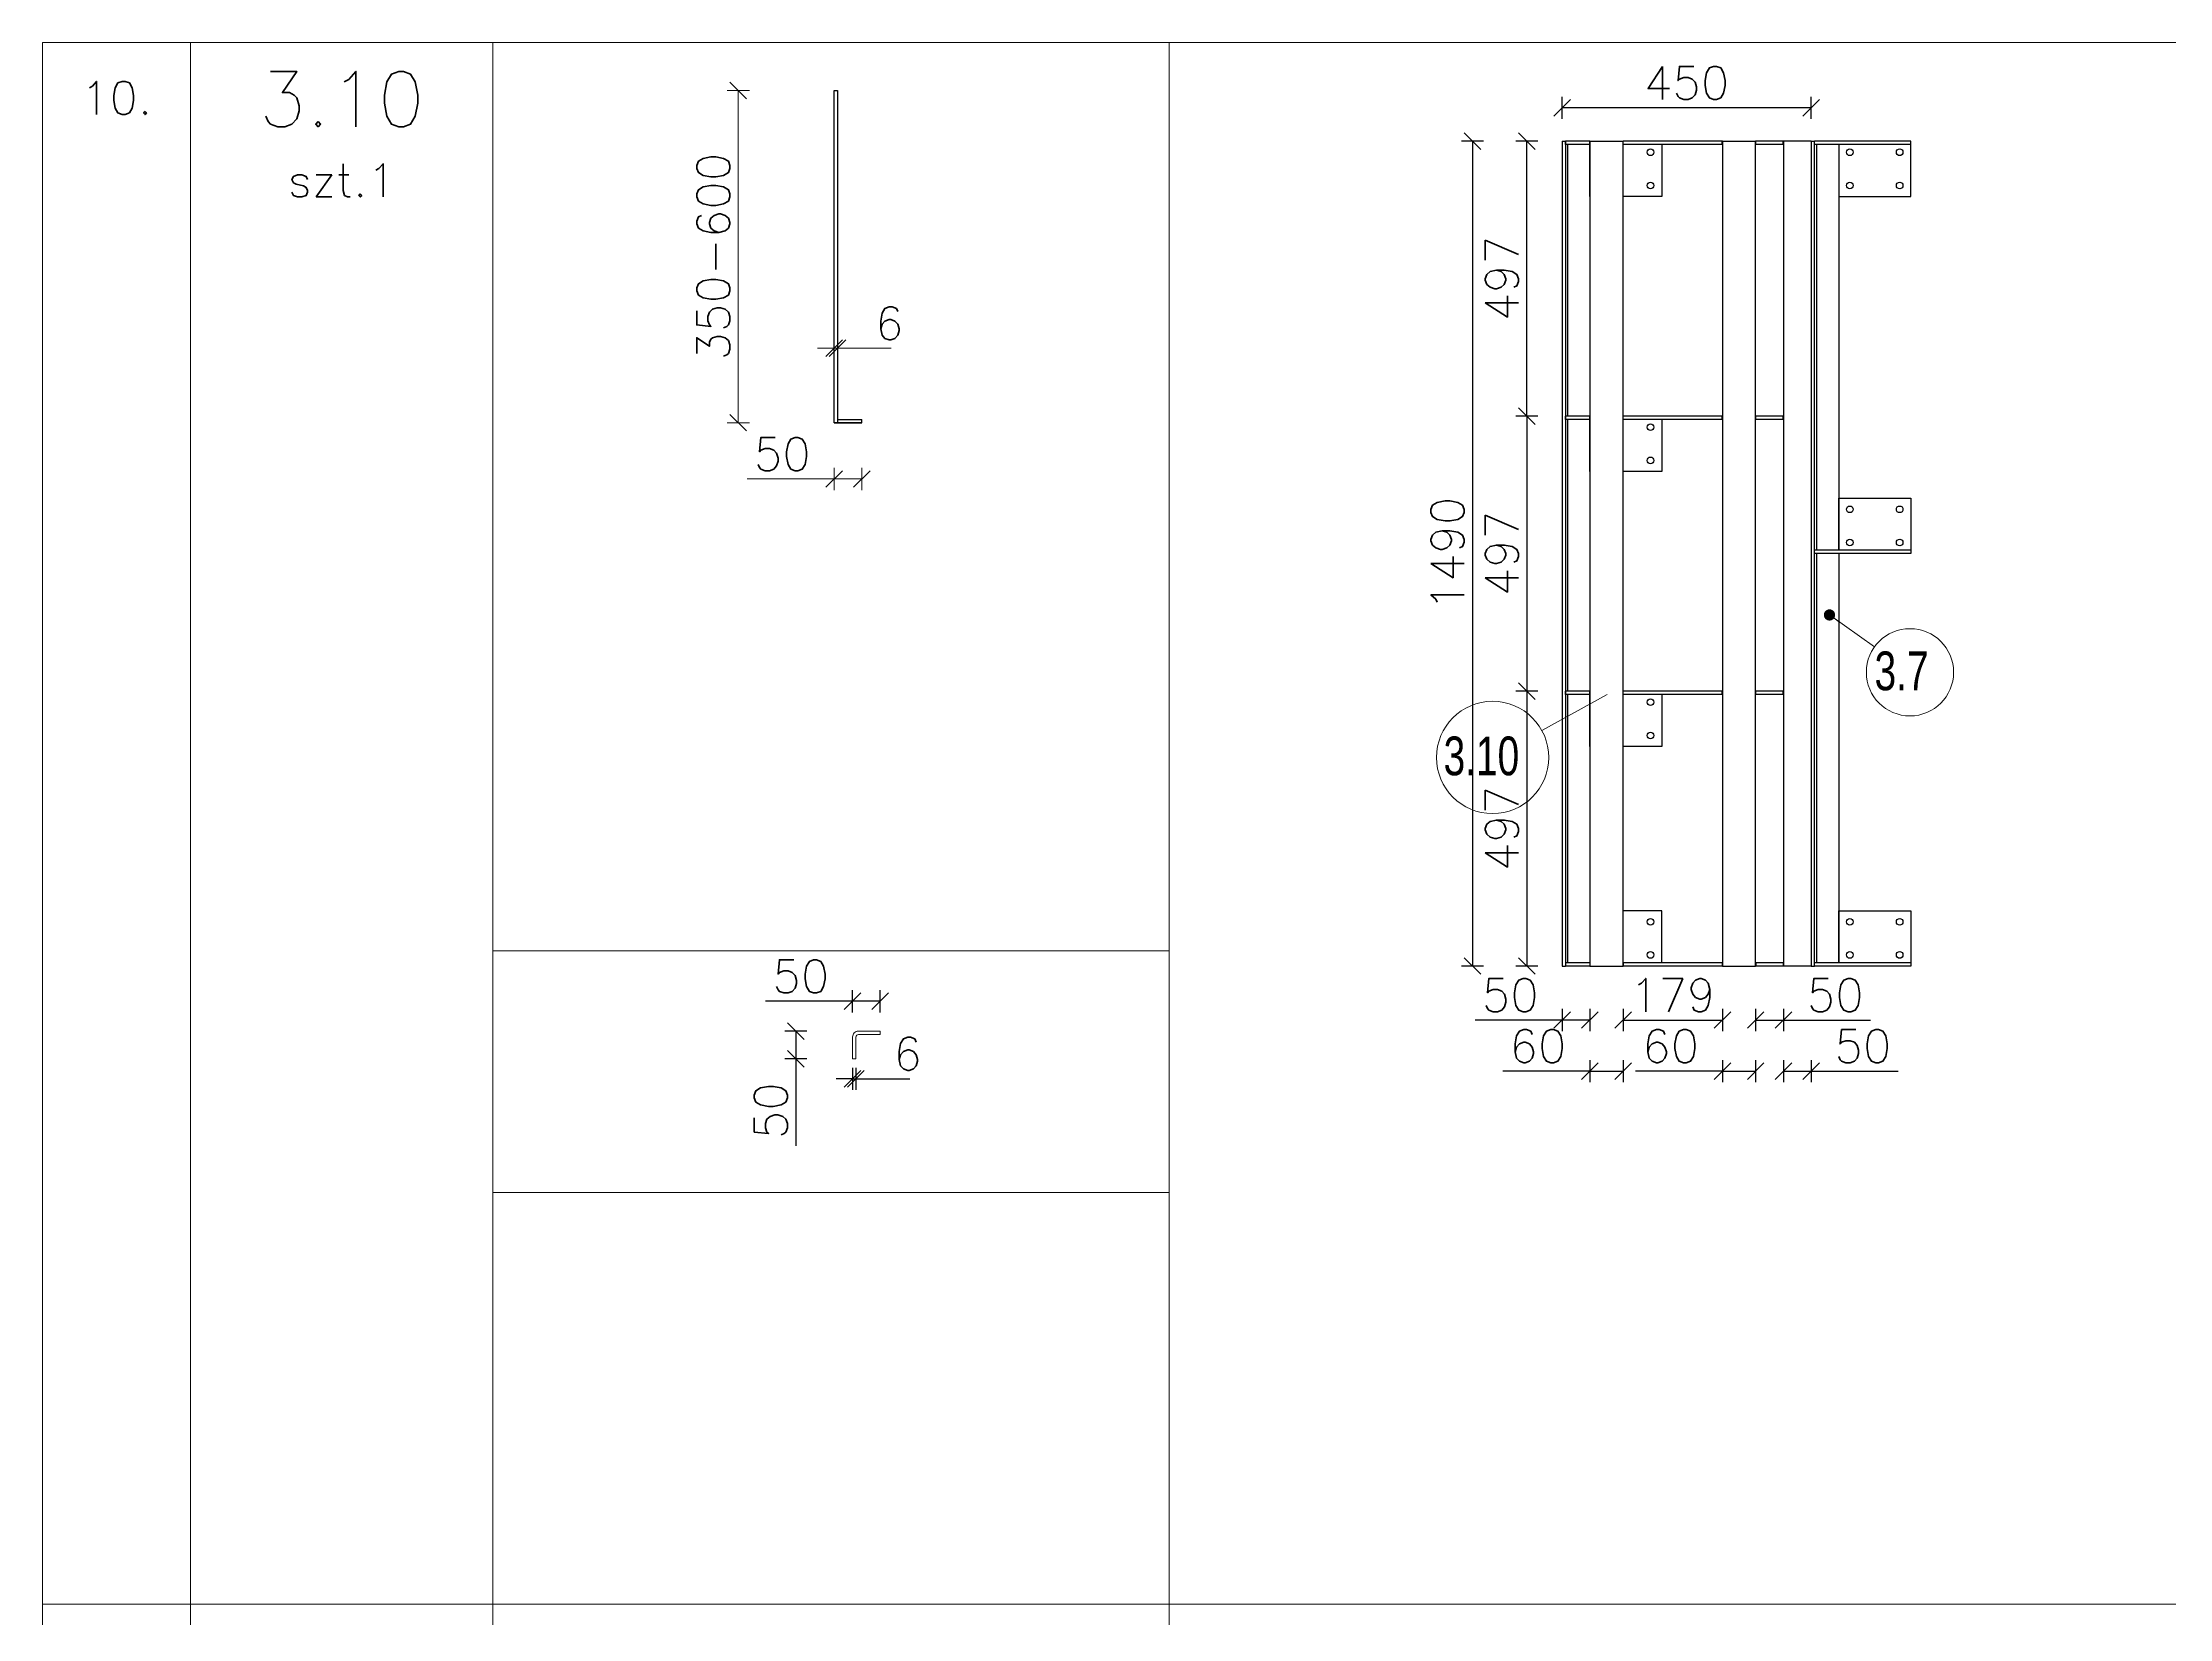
# Model space of a CAD drawing. Header units: millimetres. Extents: x 5046 to 103012, y -15969 to 47766.
# Drawn here: x 86872 to 90714, y 2812 to 5659 of the extents above; entities that cross this region are included whole.
import ezdxf

# ---------------------------------------------------------------- set-up
doc = ezdxf.new("R2010")
doc.units = ezdxf.units.MM
doc.layers.get('0').update_dxf_attribs({"lineweight": 0})
doc.layers.get('Defpoints').update_dxf_attribs({"lineweight": 0})
for name, color, linetype, lineweight in [('DIM', 3, 'Continuous', 0), ('Pomocnicze', 252, 'Continuous', 0), ('TEXT', 2, 'Continuous', 0)]:
    doc.layers.add(name, color=color, linetype=linetype, lineweight=lineweight)
doc.layers.add('Profil główny', color=7, linetype='Continuous')
doc.styles.add('Opisy 1-20', font='simplex.shx', dxfattribs={"height": 100})
doc.styles.add('Skala 1-20', font='simplex.shx', dxfattribs={"height": 60})
doc.styles.add('SLDTEXTSTYLE0', font='TXT', dxfattribs={"width": 0.75})
doc.styles.add('SLDTEXTSTYLE1', font='TXT', dxfattribs={"width": 0.75})
doc.dimstyles.new('Skala 1-20', dxfattribs={"dimtxt": 6, "dimasz": 30, "dimexe": 20, "dimexo": 0.625, "dimgap": 15, "dimtad": 1, "dimdec": 0, "dimtxsty": 'Skala 1-20', "dimblk": 'OBLIQUE', "dimcen": 2.5, "dimadec": 0, "dimazin": 0, "dimtfac": 1, "dimtdec": 0, "dimtmove": 0, "dimatfit": 3, "dimldrblk": 'OBLIQUE', "dimfxl": 20, "dimfxlon": 1, "dimarcsym": 0})
doc.dimstyles.new('SLDDIMSTYLE3', dxfattribs={"dimtxt": 3.5, "dimasz": 3.302, "dimexe": 0, "dimexo": 0.0625, "dimgap": 0.875, "dimtad": 1, "dimdec": 0, "dimlfac": 20, "dimrnd": 1e-09, "dimzin": 12, "dimdsep": 46, "dimtxsty": 'SLDTEXTSTYLE0', "dimblk1": 'NONE', "dimblk2": 'NONE', "dimsah": 1, "dimcen": 0, "dimadec": 0, "dimazin": 3, "dimtfac": 1, "dimtdec": 0, "dimtofl": 0, "dimtmove": 0, "dimatfit": 3, "dimldrblk": 'NONE', "dimfxl": 1, "dimfrac": 2, "dimtolj": 1, "dimtzin": 12, "dimarcsym": 0})

# ---------------------------------------------------------------- blocks, each defined once
blk = doc.blocks.new('_Oblique')
at = {"color": 0, "linetype": 'ByBlock', "lineweight": -2}
blk.add_line((-0.5, -0.5), (0.5, 0.5), dxfattribs=at)
blk = doc.blocks.new('*D3398')
at = {"layer": 'Defpoints', "color": 0}
for p in [(-6, -575), (44, -575), (-6, -676.7)]:
    blk.add_point(p, dxfattribs=at)
at = {"layer": 'DIM', "color": 0, "lineweight": -2}
for p, q in [((-6, -676.7), (-163.1, -676.7)), ((-6, -656.7), (-6, -696.7)), ((44, -676.7), (-6, -676.7)), ((44, -656.7), (44, -696.7))]:
    blk.add_line(p, q, dxfattribs=at)
at = {"layer": 'DIM', "color": 0, "linetype": 'ByBlock', "lineweight": -2, "xscale": 30, "yscale": 30, "zscale": 30, "rotation": 180}
blk.add_blockref('_Oblique', (-6, -676.7), dxfattribs=at)
at = {"layer": 'DIM', "color": 0, "linetype": 'ByBlock', "lineweight": -2, "xscale": 30, "yscale": 30, "zscale": 30}
blk.add_blockref('_Oblique', (44, -676.7), dxfattribs=at)
at = {"layer": 'DIM', "color": 0, "insert": (-99.6, -631.7), "char_height": 60, "attachment_point": 5, "style": 'Skala 1-20'}
blk.add_mtext('50', dxfattribs=at)
blk = doc.blocks.new('*D3399')
at = {"layer": 'Defpoints', "color": 0}
for p in [(-6, -441.5), (0, -440.6), (0, -441.5)]:
    blk.add_point(p, dxfattribs=at)
at = {"layer": 'DIM', "color": 0, "lineweight": -2}
for p, q in [((-6, -440.9), (-6, -420.6)), ((0, -440.9), (0, -420.6)), ((-6, -440.6), (-36, -440.6)), ((-6, -440.6), (0, -440.6)), ((0, -440.6), (97.1, -440.6))]:
    blk.add_line(p, q, dxfattribs=at)
at = {"layer": 'DIM', "color": 0, "linetype": 'ByBlock', "lineweight": -2, "xscale": 30, "yscale": 30, "zscale": 30}
blk.add_blockref('_Oblique', (-6, -440.6), dxfattribs=at)
at = {"layer": 'DIM', "color": 0, "linetype": 'ByBlock', "lineweight": -2, "xscale": 30, "yscale": 30, "zscale": 30, "rotation": 180}
blk.add_blockref('_Oblique', (0, -440.6), dxfattribs=at)
at = {"layer": 'DIM', "color": 0, "insert": (93.6, -395.6), "char_height": 60, "attachment_point": 5, "style": 'Skala 1-20'}
blk.add_mtext('6', dxfattribs=at)
blk = doc.blocks.new('*D3400')
at = {"layer": 'Defpoints', "color": 0}
for p in [(-179.2, 25), (-6, 25), (-6, -575)]:
    blk.add_point(p, dxfattribs=at)
at = {"layer": 'DIM', "color": 0, "lineweight": -2}
for p, q in [((-159.2, 25), (-199.2, 25)), ((-179.2, -575), (-179.2, 25)), ((-159.2, -575), (-199.2, -575))]:
    blk.add_line(p, q, dxfattribs=at)
at = {"layer": 'DIM', "color": 0, "linetype": 'ByBlock', "lineweight": -2, "xscale": 30, "yscale": 30, "zscale": 30}
for p, rotation in [((-179.2, 25), 90), ((-179.2, -575), 270)]:
    blk.add_blockref('_Oblique', p, dxfattribs=dict(at, rotation=rotation))
at = {"layer": 'DIM', "color": 0, "insert": (-224.2, -275), "char_height": 60, "attachment_point": 5, "rotation": 90, "style": 'Skala 1-20'}
blk.add_mtext('350-600', dxfattribs=at)
blk = doc.blocks.new('SW_NOTE_0_17')
at = {"color": 0, "linetype": 'Continuous', "lineweight": 0}
blk.add_circle((-4.44, -2.44), 5.07, dxfattribs=at)
at = {"color": 0, "linetype": 'Continuous', "lineweight": 0, "insert": (-8.87, -0.55), "char_height": 3.5, "attachment_point": 1, "style": 'SLDTEXTSTYLE1'}
blk.add_mtext('3.10', dxfattribs=at)
blk = doc.blocks.new('_None')
blk = doc.blocks.new('SW_NOTE_0_20')
at = {"color": 0, "linetype": 'Continuous', "lineweight": 0}
blk.add_circle((3.21, -2.29), 3.94, dxfattribs=at)
at = {"color": 0, "linetype": 'Continuous', "lineweight": 0, "insert": (0.01, -0.41), "char_height": 3.5, "attachment_point": 1, "style": 'SLDTEXTSTYLE1'}
blk.add_mtext('3.7', dxfattribs=at)
blk = doc.blocks.new('_Dot')
at = {"color": 0, "linetype": 'ByBlock', "lineweight": -2}
blk.add_line((-0.5, 0), (-1, 0), dxfattribs=at)
at = {"color": 0, "linetype": 'ByBlock', "const_width": 0.5}
blk.add_lwpolyline([(-0.25, 0, 1), (0.25, 0, 1)], format="xyb", close=True, dxfattribs=at)
blk = doc.blocks.new('*D3743')
at = {"layer": 'Defpoints', "color": 0}
for p in [(89553.3, 5480.3), (89795.7, 5480.3), (89795.7, 4983.6)]:
    blk.add_point(p, dxfattribs=at)
at = {"layer": 'DIM', "color": 0, "lineweight": -2}
for p, q in [((89573.3, 5480.3), (89533.3, 5480.3)), ((89553.3, 4983.6), (89553.3, 5480.3)), ((89573.3, 4983.6), (89533.3, 4983.6))]:
    blk.add_line(p, q, dxfattribs=at)
at = {"layer": 'DIM', "color": 0, "linetype": 'ByBlock', "lineweight": -2, "xscale": 30, "yscale": 30, "zscale": 30}
for p, rotation in [((89553.3, 5480.3), 90), ((89553.3, 4983.6), 270)]:
    blk.add_blockref('_Oblique', p, dxfattribs=dict(at, rotation=rotation))
at = {"layer": 'DIM', "color": 0, "insert": (89508.3, 5231.9), "char_height": 60, "attachment_point": 5, "rotation": 90, "style": 'Skala 1-20'}
blk.add_mtext('497', dxfattribs=at)
blk = doc.blocks.new('*D3744')
at = {"layer": 'Defpoints', "color": 0}
for p in [(89810.4, 4983.6), (89553.3, 4486.9), (89816.9, 4486.9)]:
    blk.add_point(p, dxfattribs=at)
at = {"layer": 'DIM', "color": 0, "lineweight": -2}
for p, q in [((89573.3, 4983.6), (89533.3, 4983.6)), ((89553.3, 4983.6), (89553.3, 4486.9)), ((89573.3, 4486.9), (89533.3, 4486.9))]:
    blk.add_line(p, q, dxfattribs=at)
at = {"layer": 'DIM', "color": 0, "linetype": 'ByBlock', "lineweight": -2, "xscale": 30, "yscale": 30, "zscale": 30}
for p, rotation in [((89553.3, 4983.6), 90), ((89553.3, 4486.9), 270)]:
    blk.add_blockref('_Oblique', p, dxfattribs=dict(at, rotation=rotation))
at = {"layer": 'DIM', "color": 0, "insert": (89508.3, 4735.3), "char_height": 60, "attachment_point": 5, "rotation": 90, "style": 'Skala 1-20'}
blk.add_mtext('497', dxfattribs=at)
blk = doc.blocks.new('*D3745')
at = {"layer": 'Defpoints', "color": 0}
for p in [(89839, 4486.9), (89553.3, 3990.3), (89839, 3990.3)]:
    blk.add_point(p, dxfattribs=at)
at = {"layer": 'DIM', "color": 0, "lineweight": -2}
for p, q in [((89573.3, 4486.9), (89533.3, 4486.9)), ((89553.3, 4486.9), (89553.3, 3990.3)), ((89573.3, 3990.3), (89533.3, 3990.3))]:
    blk.add_line(p, q, dxfattribs=at)
at = {"layer": 'DIM', "color": 0, "linetype": 'ByBlock', "lineweight": -2, "xscale": 30, "yscale": 30, "zscale": 30}
for p, rotation in [((89553.3, 4486.9), 90), ((89553.3, 3990.3), 270)]:
    blk.add_blockref('_Oblique', p, dxfattribs=dict(at, rotation=rotation))
at = {"layer": 'DIM', "color": 0, "insert": (89508.3, 4238.6), "char_height": 60, "attachment_point": 5, "rotation": 90, "style": 'Skala 1-20'}
blk.add_mtext('497', dxfattribs=at)
blk = doc.blocks.new('*D3746')
at = {"layer": 'Defpoints', "color": 0}
for p in [(89771, 5480.3), (89455.1, 3990.3), (89771, 3990.3)]:
    blk.add_point(p, dxfattribs=at)
at = {"layer": 'DIM', "color": 0, "lineweight": -2}
for p, q in [((89475.1, 5480.3), (89435.1, 5480.3)), ((89455.1, 5480.3), (89455.1, 3990.3)), ((89475.1, 3990.3), (89435.1, 3990.3))]:
    blk.add_line(p, q, dxfattribs=at)
at = {"layer": 'DIM', "color": 0, "linetype": 'ByBlock', "lineweight": -2, "xscale": 30, "yscale": 30, "zscale": 30}
for p, rotation in [((89455.1, 5480.3), 90), ((89455.1, 3990.3), 270)]:
    blk.add_blockref('_Oblique', p, dxfattribs=dict(at, rotation=rotation))
at = {"layer": 'DIM', "color": 0, "insert": (89410.1, 4735.3), "char_height": 60, "attachment_point": 5, "rotation": 90, "style": 'Skala 1-20'}
blk.add_mtext('1490', dxfattribs=at)
blk = doc.blocks.new('*D3747')
at = {"layer": 'Defpoints', "color": 0}
for p in [(89616.9, 3990.3), (89666.9, 3990.3), (89616.9, 3892.8)]:
    blk.add_point(p, dxfattribs=at)
at = {"layer": 'DIM', "color": 0, "lineweight": -2}
for p, q in [((89616.9, 3892.8), (89459.8, 3892.8)), ((89616.9, 3912.8), (89616.9, 3872.8)), ((89666.9, 3892.8), (89616.9, 3892.8)), ((89666.9, 3912.8), (89666.9, 3872.8))]:
    blk.add_line(p, q, dxfattribs=at)
at = {"layer": 'DIM', "color": 0, "linetype": 'ByBlock', "lineweight": -2, "xscale": 30, "yscale": 30, "zscale": 30, "rotation": 180}
blk.add_blockref('_Oblique', (89616.9, 3892.8), dxfattribs=at)
at = {"layer": 'DIM', "color": 0, "linetype": 'ByBlock', "lineweight": -2, "xscale": 30, "yscale": 30, "zscale": 30}
blk.add_blockref('_Oblique', (89666.9, 3892.8), dxfattribs=at)
at = {"layer": 'DIM', "color": 0, "insert": (89523.3, 3937.8), "char_height": 60, "attachment_point": 5, "style": 'Skala 1-20'}
blk.add_mtext('50', dxfattribs=at)
blk = doc.blocks.new('*D3748')
at = {"layer": 'Defpoints', "color": 0}
for p in [(89727.2, 3990.3), (89906.7, 3990.3), (89906.7, 3892.8)]:
    blk.add_point(p, dxfattribs=at)
at = {"layer": 'DIM', "color": 0, "lineweight": -2}
for p, q in [((89727.2, 3912.8), (89727.2, 3872.8)), ((89727.2, 3892.8), (89906.7, 3892.8)), ((89906.7, 3912.8), (89906.7, 3872.8))]:
    blk.add_line(p, q, dxfattribs=at)
at = {"layer": 'DIM', "color": 0, "linetype": 'ByBlock', "lineweight": -2, "xscale": 30, "yscale": 30, "zscale": 30, "rotation": 180}
blk.add_blockref('_Oblique', (89727.2, 3892.8), dxfattribs=at)
at = {"layer": 'DIM', "color": 0, "linetype": 'ByBlock', "lineweight": -2, "xscale": 30, "yscale": 30, "zscale": 30}
blk.add_blockref('_Oblique', (89906.7, 3892.8), dxfattribs=at)
at = {"layer": 'DIM', "color": 0, "insert": (89816.9, 3937.8), "char_height": 60, "attachment_point": 5, "style": 'Skala 1-20'}
blk.add_mtext('179', dxfattribs=at)
blk = doc.blocks.new('*D3749')
at = {"layer": 'Defpoints', "color": 0}
for p in [(90016.9, 4051.3), (89966.7, 3990.3), (90016.9, 3892.8)]:
    blk.add_point(p, dxfattribs=at)
at = {"layer": 'DIM', "color": 0, "lineweight": -2}
for p, q in [((89966.7, 3912.8), (89966.7, 3872.8)), ((89966.7, 3892.8), (90016.9, 3892.8)), ((90016.9, 3912.8), (90016.9, 3872.8)), ((90016.9, 3892.8), (90174, 3892.8))]:
    blk.add_line(p, q, dxfattribs=at)
at = {"layer": 'DIM', "color": 0, "linetype": 'ByBlock', "lineweight": -2, "xscale": 30, "yscale": 30, "zscale": 30, "rotation": 180}
blk.add_blockref('_Oblique', (89966.7, 3892.8), dxfattribs=at)
at = {"layer": 'DIM', "color": 0, "linetype": 'ByBlock', "lineweight": -2, "xscale": 30, "yscale": 30, "zscale": 30}
blk.add_blockref('_Oblique', (90016.9, 3892.8), dxfattribs=at)
at = {"layer": 'DIM', "color": 0, "insert": (90110.5, 3937.8), "char_height": 60, "attachment_point": 5, "style": 'Skala 1-20'}
blk.add_mtext('50', dxfattribs=at)
blk = doc.blocks.new('*D3750')
at = {"layer": 'Defpoints', "color": 0}
for p in [(89666.9, 4162.8), (89727.2, 4162.8), (89727.2, 3800.4)]:
    blk.add_point(p, dxfattribs=at)
at = {"layer": 'DIM', "color": 0, "lineweight": -2}
for p, q in [((89666.9, 3820.4), (89666.9, 3780.4)), ((89727.2, 3820.4), (89727.2, 3780.4)), ((89666.9, 3800.4), (89509.8, 3800.4)), ((89666.9, 3800.4), (89727.2, 3800.4))]:
    blk.add_line(p, q, dxfattribs=at)
at = {"layer": 'DIM', "color": 0, "linetype": 'ByBlock', "lineweight": -2, "xscale": 30, "yscale": 30, "zscale": 30, "rotation": 180}
blk.add_blockref('_Oblique', (89666.9, 3800.4), dxfattribs=at)
at = {"layer": 'DIM', "color": 0, "linetype": 'ByBlock', "lineweight": -2, "xscale": 30, "yscale": 30, "zscale": 30}
blk.add_blockref('_Oblique', (89727.2, 3800.4), dxfattribs=at)
at = {"layer": 'DIM', "color": 0, "insert": (89573.3, 3845.4), "char_height": 60, "attachment_point": 5, "style": 'Skala 1-20'}
blk.add_mtext('60', dxfattribs=at)
blk = doc.blocks.new('*D3751')
at = {"layer": 'Defpoints', "color": 0}
for p in [(89906.7, 4078.6), (89966.7, 4078.6), (89966.7, 3800.4)]:
    blk.add_point(p, dxfattribs=at)
at = {"layer": 'DIM', "color": 0, "lineweight": -2}
for p, q in [((89906.7, 3820.4), (89906.7, 3780.4)), ((89966.7, 3820.4), (89966.7, 3780.4)), ((89906.7, 3800.4), (89749.5, 3800.4)), ((89906.7, 3800.4), (89966.7, 3800.4))]:
    blk.add_line(p, q, dxfattribs=at)
at = {"layer": 'DIM', "color": 0, "linetype": 'ByBlock', "lineweight": -2, "xscale": 30, "yscale": 30, "zscale": 30, "rotation": 180}
blk.add_blockref('_Oblique', (89906.7, 3800.4), dxfattribs=at)
at = {"layer": 'DIM', "color": 0, "linetype": 'ByBlock', "lineweight": -2, "xscale": 30, "yscale": 30, "zscale": 30}
blk.add_blockref('_Oblique', (89966.7, 3800.4), dxfattribs=at)
at = {"layer": 'DIM', "color": 0, "insert": (89813.1, 3845.4), "char_height": 60, "attachment_point": 5, "style": 'Skala 1-20'}
blk.add_mtext('60', dxfattribs=at)
blk = doc.blocks.new('*D3752')
at = {"layer": 'Defpoints', "color": 0}
for p in [(90066.9, 5468.8), (90016.9, 4002.7), (90066.9, 3800.4)]:
    blk.add_point(p, dxfattribs=at)
at = {"layer": 'DIM', "color": 0, "lineweight": -2}
for p, q in [((90016.9, 3820.4), (90016.9, 3780.4)), ((90066.9, 3820.4), (90066.9, 3780.4)), ((90016.9, 3800.4), (90066.9, 3800.4)), ((90066.9, 3800.4), (90224, 3800.4))]:
    blk.add_line(p, q, dxfattribs=at)
at = {"layer": 'DIM', "color": 0, "linetype": 'ByBlock', "lineweight": -2, "xscale": 30, "yscale": 30, "zscale": 30, "rotation": 180}
blk.add_blockref('_Oblique', (90016.9, 3800.4), dxfattribs=at)
at = {"layer": 'DIM', "color": 0, "linetype": 'ByBlock', "lineweight": -2, "xscale": 30, "yscale": 30, "zscale": 30}
blk.add_blockref('_Oblique', (90066.9, 3800.4), dxfattribs=at)
at = {"layer": 'DIM', "color": 0, "insert": (90160.5, 3845.4), "char_height": 60, "attachment_point": 5, "style": 'Skala 1-20'}
blk.add_mtext('50', dxfattribs=at)
blk = doc.blocks.new('*D3753')
at = {"layer": 'Defpoints', "color": 0}
for p in [(89616.9, 5540.5), (89616.9, 4001.9), (90066.9, 3990.3)]:
    blk.add_point(p, dxfattribs=at)
at = {"layer": 'DIM', "color": 0, "lineweight": -2}
for p, q in [((89616.9, 5520.5), (89616.9, 5560.5)), ((90066.9, 5540.5), (89616.9, 5540.5)), ((90066.9, 5520.5), (90066.9, 5560.5))]:
    blk.add_line(p, q, dxfattribs=at)
at = {"layer": 'DIM', "color": 0, "linetype": 'ByBlock', "lineweight": -2, "xscale": 30, "yscale": 30, "zscale": 30, "rotation": 180}
blk.add_blockref('_Oblique', (89616.9, 5540.5), dxfattribs=at)
at = {"layer": 'DIM', "color": 0, "linetype": 'ByBlock', "lineweight": -2, "xscale": 30, "yscale": 30, "zscale": 30}
blk.add_blockref('_Oblique', (90066.9, 5540.5), dxfattribs=at)
at = {"layer": 'DIM', "color": 0, "insert": (89841.9, 5585.5), "char_height": 60, "attachment_point": 5, "style": 'Skala 1-20'}
blk.add_mtext('450', dxfattribs=at)
blk = doc.blocks.new('*D3768')
at = {"layer": 'Defpoints', "color": 0}
for p in [(88335.2, 3926.6), (88335.2, 3862.1), (88385.2, 3872.6)]:
    blk.add_point(p, dxfattribs=at)
at = {"layer": 'DIM', "color": 0, "lineweight": -2}
for p, q in [((88335.2, 3926.6), (88178, 3926.6)), ((88335.2, 3906.6), (88335.2, 3946.6)), ((88385.2, 3926.6), (88335.2, 3926.6)), ((88385.2, 3906.6), (88385.2, 3946.6))]:
    blk.add_line(p, q, dxfattribs=at)
at = {"layer": 'DIM', "color": 0, "linetype": 'ByBlock', "lineweight": -2, "xscale": 30, "yscale": 30, "zscale": 30, "rotation": 180}
blk.add_blockref('_Oblique', (88335.2, 3926.6), dxfattribs=at)
at = {"layer": 'DIM', "color": 0, "linetype": 'ByBlock', "lineweight": -2, "xscale": 30, "yscale": 30, "zscale": 30}
blk.add_blockref('_Oblique', (88385.2, 3926.6), dxfattribs=at)
at = {"layer": 'DIM', "color": 0, "insert": (88241.6, 3971.6), "char_height": 60, "attachment_point": 5, "style": 'Skala 1-20'}
blk.add_mtext('50', dxfattribs=at)
blk = doc.blocks.new('*D3769')
at = {"layer": 'Defpoints', "color": 0}
for p in [(88365.4, 3872.6), (88232.5, 3822.6), (88341.2, 3822.6)]:
    blk.add_point(p, dxfattribs=at)
at = {"layer": 'DIM', "color": 0, "lineweight": -2}
for p, q in [((88252.5, 3872.6), (88212.5, 3872.6)), ((88232.5, 3872.6), (88232.5, 3822.6)), ((88252.5, 3822.6), (88212.5, 3822.6)), ((88232.5, 3822.6), (88232.5, 3665.5))]:
    blk.add_line(p, q, dxfattribs=at)
at = {"layer": 'DIM', "color": 0, "linetype": 'ByBlock', "lineweight": -2, "xscale": 30, "yscale": 30, "zscale": 30}
for p, rotation in [((88232.5, 3872.6), 90), ((88232.5, 3822.6), 270)]:
    blk.add_blockref('_Oblique', p, dxfattribs=dict(at, rotation=rotation))
at = {"layer": 'DIM', "color": 0, "insert": (88187.5, 3729), "char_height": 60, "attachment_point": 5, "rotation": 90, "style": 'Skala 1-20'}
blk.add_mtext('50', dxfattribs=at)
blk = doc.blocks.new('*D3770')
at = {"layer": 'Defpoints', "color": 0}
for p in [(88335.2, 3831.4), (88341.2, 3831.4), (88341.2, 3786.5)]:
    blk.add_point(p, dxfattribs=at)
at = {"layer": 'DIM', "color": 0, "lineweight": -2}
for p, q in [((88335.2, 3806.5), (88335.2, 3766.5)), ((88341.2, 3806.5), (88341.2, 3766.5)), ((88335.2, 3786.5), (88305.2, 3786.5)), ((88335.2, 3786.5), (88341.2, 3786.5)), ((88341.2, 3786.5), (88438.3, 3786.5))]:
    blk.add_line(p, q, dxfattribs=at)
at = {"layer": 'DIM', "color": 0, "linetype": 'ByBlock', "lineweight": -2, "xscale": 30, "yscale": 30, "zscale": 30}
blk.add_blockref('_Oblique', (88335.2, 3786.5), dxfattribs=at)
at = {"layer": 'DIM', "color": 0, "linetype": 'ByBlock', "lineweight": -2, "xscale": 30, "yscale": 30, "zscale": 30, "rotation": 180}
blk.add_blockref('_Oblique', (88341.2, 3786.5), dxfattribs=at)
at = {"layer": 'DIM', "color": 0, "insert": (88434.7, 3831.5), "char_height": 60, "attachment_point": 5, "style": 'Skala 1-20'}
blk.add_mtext('6', dxfattribs=at)
blk = doc.blocks.new('przekroj_3')
at = {"layer": 'Profil główny'}
for p, q in [((-6, -575), (-6, 25)), ((-6, 25), (0, 25)), ((0, 25), (0, -569)), ((0, 25), (0, -25)), ((44, -575), (-6, -575)), ((-6, -575), (44, -575)), ((0, -569), (44, -569)), ((0, -569), (0, -575)), ((44, -575), (44, -569))]:
    blk.add_line(p, q, dxfattribs=at)
at = {"layer": 'DIM'}
dim = blk.add_aligned_dim(p1=(-6, -575), p2=(-6, 25), distance=173.2, text='350-<>', dimstyle='Skala 1-20', override={"dimtxsty": 'Skala 1-20'}, dxfattribs=at)
dim.commit()
dim.dimension.update_dxf_attribs({"geometry": '*D3400', "text_midpoint": (-224.2, -275)})
for p1, p2, distance, picture, middle in [((-6, -441.5), (0, -441.5), 0.9, '*D3399', (93.6, -395.6)), ((44, -575), (-6, -575), 101.7, '*D3398', (-99.6, -631.7))]:
    dim = blk.add_aligned_dim(p1=p1, p2=p2, distance=distance, dimstyle='Skala 1-20', dxfattribs=at)
    dim.commit()
    dim.dimension.update_dxf_attribs({"geometry": picture, "text_midpoint": middle})
blk = doc.blocks.new('3.10')
at = {"color": 7, "linetype": 'Continuous', "lineweight": 25}
for p, q in [((-0.15, 74.5), (-0.15, 0)), ((-0.15, 74.5), (0.15, 74.5)), ((0.15, 74.5), (0.15, 0)), ((2.35, 74.5), (0.15, 74.5)), ((0.15, 74.2), (0.15, 74.5)), ((2.35, 74.2), (0.15, 74.2)), ((0.38, 49.67), (0.38, 74.2)), ((2.36, 74.5), (2.35, 74.5)), ((2.35, 74.2), (2.35, 74.5)), ((2.35, 74.2), (2.35, 49.67)), ((2.35, 69.5), (2.35, 74.2)), ((2.36, 74.2), (2.35, 74.2)), ((2.36, 74.5), (5.36, 74.5)), ((2.36, 74.5), (2.36, 0)), ((5.36, 0), (5.36, 74.5)), ((5.37, 74.5), (5.36, 74.5)), ((5.37, 74.2), (5.36, 74.2)), ((14.32, 74.5), (5.37, 74.5)), ((5.37, 74.2), (5.37, 74.5)), ((14.32, 74.2), (5.37, 74.2)), ((8.85, 74.2), (8.85, 69.5)), ((14.34, 74.5), (14.32, 74.5)), ((14.32, 74.2), (14.32, 74.5)), ((14.34, 74.2), (14.32, 74.2)), ((14.34, 74.5), (17.34, 74.5)), ((14.34, 74.5), (14.34, 0)), ((17.34, 0), (17.34, 74.5)), ((17.35, 74.5), (17.34, 74.5)), ((17.35, 74.2), (17.34, 74.2)), ((19.82, 74.5), (17.35, 74.5)), ((17.35, 74.2), (17.35, 74.5)), ((19.82, 74.2), (17.35, 74.2)), ((19.85, 74.5), (19.82, 74.5)), ((19.82, 74.2), (19.82, 74.5)), ((19.85, 74.2), (19.82, 74.2)), ((22.35, 74.5), (19.85, 74.5)), ((19.85, 74.5), (19.85, 0)), ((22.35, 74.5), (22.35, 0)), ((22.35, 74.5), (22.65, 74.5)), ((22.65, 0), (22.65, 74.5)), ((31.35, 74.5), (22.65, 74.5)), ((31.35, 74.2), (22.65, 74.2)), ((22.88, 37.55), (22.88, 74.2)), ((24.85, 74.2), (24.85, 37.55)), ((24.85, 74.2), (24.85, 69.5)), ((31.35, 74.2), (31.35, 74.5)), ((31.35, 69.5), (31.35, 74.2)), ((2.36, 69.5), (2.35, 69.5)), ((8.85, 69.5), (5.36, 69.5)), ((24.85, 69.5), (31.35, 69.5)), ((0.15, 49.37), (0.15, 49.67)), ((2.35, 49.67), (0.15, 49.67)), ((2.35, 49.37), (0.15, 49.37)), ((0.38, 24.83), (0.38, 49.37)), ((2.35, 49.37), (2.35, 49.67)), ((2.36, 49.67), (2.35, 49.67)), ((2.35, 49.37), (2.35, 24.83)), ((2.35, 44.67), (2.35, 49.37)), ((2.36, 49.37), (2.35, 49.37)), ((5.37, 49.67), (5.36, 49.67)), ((5.37, 49.37), (5.36, 49.37)), ((14.32, 49.67), (5.37, 49.67)), ((5.37, 49.37), (5.37, 49.67)), ((14.32, 49.37), (5.37, 49.37)), ((8.85, 49.37), (8.85, 44.67)), ((14.32, 49.37), (14.32, 49.67)), ((14.34, 49.67), (14.32, 49.67)), ((14.34, 49.37), (14.32, 49.37)), ((17.35, 49.67), (17.34, 49.67)), ((17.35, 49.37), (17.34, 49.37)), ((17.35, 49.37), (17.35, 49.67)), ((19.82, 49.67), (17.35, 49.67)), ((19.82, 49.37), (17.35, 49.37)), ((19.82, 49.37), (19.82, 49.67)), ((19.85, 49.67), (19.82, 49.67)), ((19.85, 49.37), (19.82, 49.37)), ((2.36, 44.67), (2.35, 44.67)), ((8.85, 44.67), (5.36, 44.67)), ((24.85, 37.55), (24.85, 42.25)), ((24.85, 42.25), (31.35, 42.25)), ((31.35, 42.25), (31.35, 37.55)), ((31.35, 37.55), (22.65, 37.55)), ((31.35, 37.25), (22.65, 37.25)), ((22.88, 0.3), (22.88, 37.25)), ((24.85, 37.25), (24.85, 0.3)), ((31.35, 37.55), (31.35, 37.25)), ((0.15, 24.53), (0.15, 24.83)), ((2.35, 24.83), (0.15, 24.83)), ((2.35, 24.53), (0.15, 24.53)), ((0.38, 0.3), (0.38, 24.53)), ((2.35, 24.53), (2.35, 24.83)), ((2.36, 24.83), (2.35, 24.83)), ((2.35, 24.53), (2.35, 0.3)), ((2.35, 19.83), (2.35, 24.53)), ((2.36, 24.53), (2.35, 24.53)), ((5.37, 24.83), (5.36, 24.83)), ((5.37, 24.53), (5.36, 24.53)), ((5.37, 24.53), (5.37, 24.83)), ((14.32, 24.83), (5.37, 24.83)), ((14.32, 24.53), (5.37, 24.53)), ((8.85, 24.53), (8.85, 19.83)), ((14.32, 24.53), (14.32, 24.83)), ((14.34, 24.83), (14.32, 24.83)), ((14.34, 24.53), (14.32, 24.53)), ((17.35, 24.83), (17.34, 24.83)), ((17.35, 24.53), (17.34, 24.53)), ((19.82, 24.83), (17.35, 24.83)), ((17.35, 24.53), (17.35, 24.83)), ((19.82, 24.53), (17.35, 24.53)), ((19.82, 24.53), (19.82, 24.83)), ((19.85, 24.83), (19.82, 24.83)), ((19.85, 24.53), (19.82, 24.53)), ((2.36, 19.83), (2.35, 19.83)), ((8.85, 19.83), (5.36, 19.83)), ((2.36, 5), (2.35, 5)), ((2.35, 5), (2.35, 0.3)), ((8.85, 5), (5.36, 5)), ((8.85, 0.3), (8.85, 5)), ((24.85, 0.3), (24.85, 5)), ((24.85, 5), (31.35, 5)), ((31.35, 5), (31.35, 0.3)), ((-0.15, 0), (0.15, 0)), ((0.15, 0.3), (0.15, 0)), ((2.35, 0.3), (0.15, 0.3)), ((2.35, 0), (0.15, 0)), ((2.35, 0.3), (2.35, 0)), ((2.36, 0.3), (2.35, 0.3)), ((2.36, 0), (2.35, 0)), ((2.36, 0), (5.36, 0)), ((5.37, 0.3), (5.36, 0.3)), ((5.37, 0), (5.36, 0)), ((5.37, 0.3), (5.37, 0)), ((14.32, 0.3), (5.37, 0.3)), ((14.32, 0), (5.37, 0)), ((14.32, 0.3), (14.32, 0)), ((14.34, 0.3), (14.32, 0.3)), ((14.34, 0), (14.32, 0)), ((14.34, 0), (17.34, 0)), ((17.35, 0.3), (17.34, 0.3)), ((17.35, 0), (17.34, 0)), ((17.35, 0.3), (17.35, 0)), ((19.82, 0.3), (17.35, 0.3)), ((19.82, 0), (17.35, 0)), ((19.82, 0.3), (19.82, 0)), ((19.85, 0.3), (19.82, 0.3)), ((19.85, 0), (19.82, 0)), ((22.35, 0), (19.85, 0)), ((22.35, 0), (22.65, 0)), ((31.35, 0.3), (22.65, 0.3)), ((31.35, 0), (22.65, 0)), ((31.35, 0.3), (31.35, 0))]:
    blk.add_line(p, q, dxfattribs=at)
at = {"color": 7, "linetype": 'Continuous', "lineweight": 0}
blk.add_line((28.07, 28.82), (24.01, 31.71), dxfattribs=at)
at = {"color": 7, "linetype": 'Continuous', "lineweight": 25}
for centre in [(7.85, 73.5), (25.85, 73.5), (30.35, 73.5), (7.85, 70.5), (25.85, 70.5), (30.35, 70.5), (7.85, 48.67), (7.85, 45.67), (25.85, 41.25), (30.35, 41.25), (25.85, 38.25), (30.35, 38.25), (7.85, 23.83), (7.85, 20.83), (7.85, 4), (25.85, 4), (30.35, 4), (7.85, 1), (25.85, 1), (30.35, 1)]:
    blk.add_circle(centre, 0.3, dxfattribs=at)
at = {"color": 7, "linetype": 'Continuous', "lineweight": 0, "xscale": 1.016, "yscale": 1.016, "rotation": 144.5298528476279}
blk.add_blockref('_Dot', (24.01, 31.71, -15.9), dxfattribs=at)
at = {"color": 7, "linetype": 'Continuous', "lineweight": 0}
for name, p in [('SW_NOTE_0_20', (28.07, 28.82)), ('SW_NOTE_0_17', (-1.98, 21.28))]:
    blk.add_blockref(name, p, dxfattribs=at)
blk.add_leader([(3.92, 24.52), (-1.98, 21.28)], dimstyle='SLDDIMSTYLE3', dxfattribs=at)

msp = doc.modelspace()

# ---------------------------------------------------------------- linework, layer by layer
for p, q in [((88385.2, 3872.6), (88385.2, 3866.6)), ((88341.2, 3822.6), (88335.2, 3822.6))]:
    msp.add_line(p, q)
for points in [[(88385.2, 3872.6), (88345.7, 3872.6, 0.414214), (88335.2, 3862.1), (88335.2, 3822.6)], [(88385.2, 3866.6), (88345.7, 3866.6, 0.414214), (88341.2, 3862.1), (88341.2, 3822.6)]]:
    msp.add_lwpolyline(points, format="xyb")
at = {"layer": 'Pomocnicze'}
for p, q in [((87139.1, 5658.5), (87139.1, 17.1)), ((87685.3, 5658.5), (87685.3, 17.1)), ((88907, 5658.5), (88907, 17.1)), ((88907, 4017.9), (87685.3, 4017.9)), ((88907, 3581), (87685.3, 3581)), ((94557, 2837.8), (86871.6, 2837.8))]:
    msp.add_line(p, q, dxfattribs=at)
msp.add_lwpolyline([(86871.6, 5658.5), (86871.6, 17.1), (94557, 17.1), (94557, 5658.5)], close=True, dxfattribs=at)

# ---------------------------------------------------------------- block references
msp.add_blockref('przekroj_3', (88307.8, 5546.8))
at = {"xscale": 20, "yscale": 20, "zscale": 20}
msp.add_blockref('3.10', (89619.9, 3990.3), dxfattribs=at)

# ---------------------------------------------------------------- texts
at = {"layer": 'TEXT', "attachment_point": 1}
for s, insert, char_height, width, style in [('\\pxqc;10.', (86871.6, 5588.4), 60, 267.428, 'Skala 1-20'), ('\\pxqc;3.10\\P{\\H0.6x;szt.1}', (87139.1, 5606.3), 100, 546.27, 'Opisy 1-20')]:
    msp.add_mtext(s, dxfattribs=dict(at, insert=insert, char_height=char_height, width=width, style=style))

# ---------------------------------------------------------------- dimensions: what is measured, and where the dimension line sits
at = {"layer": 'DIM'}
for base, p1, p2, picture, middle in [((89616.9, 5540.5), (90066.9, 3990.3), (89616.9, 4001.9), '*D3753', (89841.9, 5585.5)), ((90066.9, 3800.4), (90016.9, 4002.7), (90066.9, 5468.8), '*D3752', (90160.5, 3845.4)), ((90016.9, 3892.8), (89966.7, 3990.3), (90016.9, 4051.3), '*D3749', (90110.5, 3937.8)), ((88335.2, 3926.6), (88385.2, 3872.6), (88335.2, 3862.1), '*D3768', (88241.6, 3971.6)), ((89616.9, 3892.8), (89666.9, 3990.3), (89616.9, 3990.3), '*D3747', (89523.3, 3937.8)), ((89906.6568, 3892.7644), (89727.1569, 3990.2735), (89906.6568, 3990.2735), '*D3748', (89816.9069, 3937.7644)), ((88341.2, 3786.5), (88335.2, 3831.4), (88341.2, 3831.4), '*D3770', (88434.7, 3831.5))]:
    dim = msp.add_linear_dim(base=base, p1=p1, p2=p2, dimstyle='Skala 1-20', dxfattribs=at)
    dim.commit()
    dim.dimension.update_dxf_attribs({"geometry": picture, "text_midpoint": middle})
for base, p1, p2, picture, middle in [((89455.1, 3990.3), (89771, 5480.3), (89771, 3990.3), '*D3746', (89410.1, 4735.3)), ((89553.3, 5480.3), (89795.7, 4983.6), (89795.7, 5480.3), '*D3743', (89508.3, 5231.9)), ((89553.3, 4486.9), (89810.4, 4983.6), (89816.9, 4486.9), '*D3744', (89508.3, 4735.3)), ((89553.3, 3990.3), (89839, 4486.9), (89839, 3990.3), '*D3745', (89508.3, 4238.6)), ((88232.5, 3822.6), (88365.4, 3872.6), (88341.2, 3822.6), '*D3769', (88187.5, 3729))]:
    dim = msp.add_linear_dim(base=base, p1=p1, p2=p2, angle=90, dimstyle='Skala 1-20', dxfattribs=at)
    dim.commit()
    dim.dimension.update_dxf_attribs({"geometry": picture, "text_midpoint": middle})
for base, p1, p2, picture, middle in [((89727.2, 3800.4), (89666.9, 4162.8), (89727.2, 4162.8), '*D3750', (89573.3, 3800.4)), ((89966.7, 3800.4), (89906.7, 4078.6), (89966.7, 4078.6), '*D3751', (89813.1, 3800.4))]:
    dim = msp.add_linear_dim(base=base, p1=p1, p2=p2, dimstyle='Skala 1-20', dxfattribs=at)
    dim.commit()
    dim.dimension.update_dxf_attribs({"geometry": picture, "text_midpoint": middle, "dimtype": 160})

doc.saveas('drawing.dxf')
